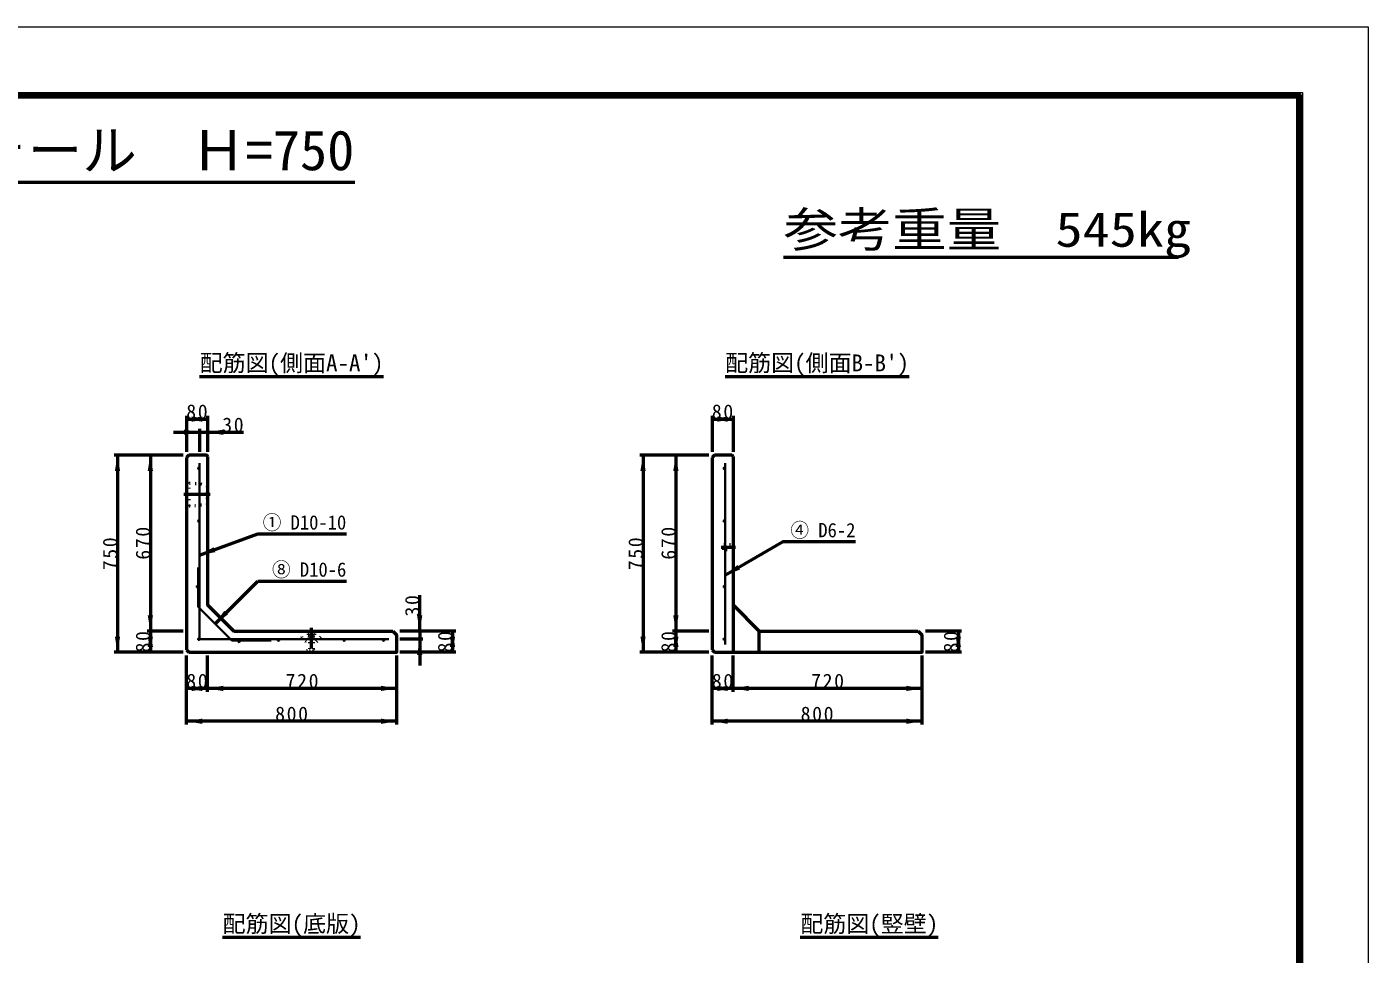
# Model space of a CAD drawing. Units: millimetres, scale not verified, with parts at other scales. Extents: x -2102 to 2102, y -1485 to 1485.
# Drawn here: x 61 to 2102, y 73 to 1485 of the extents above; entities that cross this region are included whole.
import ezdxf
from ezdxf.enums import TextEntityAlignment as Align

# ---------------------------------------------------------------- set-up
doc = ezdxf.new("R2010")
doc.units = ezdxf.units.MM
doc.header["$LTSCALE"] = 5
doc.linetypes.add('DOTTED', pattern=[1.75, 0.25, -1.5])
doc.linetypes.add('LONG_DASHED_DOTTED', pattern=[15.25, 12, -1.5, 0.25, -1.5])
doc.layers.add('0-0_V-nasSTD', color=7, linetype='Continuous', lineweight=50)
doc.layers.add('0-1_0', color=7, linetype='Continuous', lineweight=100)
doc.styles.add('ＭＳ ゴシック', font='')
doc.styles.get('ＭＳ ゴシック').set_extended_font_data('MS Gothic')

msp = doc.modelspace()

# ---------------------------------------------------------------- linework, layer by layer
at = {"layer": '0-0_V-nasSTD'}
for p, q in [((-559.872, 1248.465), (559.872, 1248.465)), ((323.619, 952.78), (603.619, 952.78)), ((1123.619, 952.78), (1403.619, 952.78)), ((303.619, 892.78), (303.619, 837.78)), ((303.619, 887.78), (335.619, 887.78)), ((335.619, 892.78), (335.619, 837.78)), ((1103.619, 892.78), (1103.619, 837.78)), ((1103.619, 887.78), (1135.619, 887.78)), ((1135.619, 892.78), (1135.619, 837.78)), ((283.619, 867.78), (323.619, 867.78)), ((323.619, 872.78), (323.619, 837.78)), ((323.619, 867.78), (335.619, 867.78)), ((335.619, 867.78), (390.619, 867.78)), ((298.619, 832.78), (193.619, 832.78)), ((198.619, 832.78), (198.619, 532.78)), ((307.219, 832.78), (303.619, 829.18)), ((303.619, 829.18), (303.619, 536.38)), ((333.619, 832.78), (307.219, 832.78)), ((1098.619, 832.78), (993.619, 832.78)), ((998.619, 832.78), (998.619, 532.78)), ((1107.219, 832.78), (1103.619, 829.18)), ((1103.619, 829.18), (1103.619, 536.38)), ((1133.619, 832.78), (1107.219, 832.78)), ((1135.619, 830.78), (1135.619, 532.78)), ((323.619, 680.78), (412.11, 712.989)), ((412.11, 712.989), (547.11, 712.989)), ((347.133, 576.295), (412.11, 641.271)), ((412.11, 641.271), (547.11, 641.271)), ((658.619, 564.78), (658.619, 619.78)), ((1135.619, 604.78), (1175.619, 564.78)), ((298.619, 564.78), (243.619, 564.78)), ((248.619, 564.78), (248.619, 532.78)), ((375.619, 564.78), (617.619, 564.78)), ((617.619, 564.78), (623.619, 558.78)), ((713.619, 564.78), (628.619, 564.78)), ((663.619, 552.78), (628.619, 552.78)), ((658.619, 564.78), (658.619, 552.78)), ((658.619, 552.78), (658.619, 512.78)), ((708.619, 564.78), (708.619, 532.78)), ((1098.619, 564.78), (1043.619, 564.78)), ((1048.619, 564.78), (1048.619, 532.78)), ((1175.619, 564.78), (1417.619, 564.78)), ((1175.619, 532.78), (1175.619, 564.78)), ((1417.619, 564.78), (1423.619, 558.78)), ((1483.619, 564.78), (1428.619, 564.78)), ((1478.619, 564.78), (1478.619, 532.78)), ((298.619, 532.78), (193.619, 532.78)), ((303.619, 536.38), (307.219, 532.78)), ((713.619, 532.78), (628.619, 532.78)), ((1098.619, 532.78), (993.619, 532.78)), ((1103.619, 536.38), (1107.219, 532.78)), ((1483.619, 532.78), (1428.619, 532.78)), ((303.619, 422.78), (303.619, 527.78)), ((335.619, 472.78), (335.619, 527.78)), ((623.619, 422.78), (623.619, 527.78)), ((1103.619, 422.78), (1103.619, 527.78)), ((1135.619, 472.78), (1135.619, 527.78)), ((1423.619, 422.78), (1423.619, 527.78)), ((335.619, 477.78), (303.619, 477.78)), ((1135.619, 477.78), (1103.619, 477.78)), ((623.619, 427.78), (303.619, 427.78)), ((1423.619, 427.78), (1103.619, 427.78)), ((358.619, 98.98), (568.619, 98.98)), ((1238.019, 98.98), (1448.019, 98.98))]:
    msp.add_line(p, q, dxfattribs=at)
at = {"layer": '0-0_V-nasSTD', "lineweight": 35}
for p, q in [((1123.619, 820.78), (1123.619, 544.78)), ((321.619, 661.81), (321.619, 601.81)), ((321.619, 601.81), (372.648, 550.78)), ((372.648, 550.78), (432.648, 550.78))]:
    msp.add_line(p, q, dxfattribs=at)
at = {"layer": '0-0_V-nasSTD', "linetype": 'DOTTED'}
for p, q in [((335.619, 787.78), (307.619, 789.78)), ((307.619, 755.78), (303.619, 752.18)), ((1121.619, 688.78), (1121.619, 696.78)), ((1121.619, 696.78), (1135.619, 696.78)), ((1135.619, 688.78), (1121.619, 688.78)), ((488.619, 560.78), (498.619, 560.78)), ((488.619, 560.78), (488.619, 557.98)), ((488.619, 557.98), (490.819, 556.78)), ((488.619, 557.98), (498.619, 557.98)), ((490.819, 556.78), (490.819, 536.78)), ((490.819, 556.78), (496.419, 556.78)), ((496.419, 556.78), (498.619, 557.98)), ((496.419, 556.78), (496.419, 536.78)), ((498.619, 560.78), (498.619, 557.98)), ((486.619, 534.78), (490.819, 536.78)), ((486.619, 534.78), (486.619, 533.58)), ((486.619, 534.78), (500.619, 534.78)), ((486.619, 533.58), (500.619, 533.58)), ((490.819, 536.78), (496.419, 536.78)), ((496.419, 536.78), (500.619, 534.78)), ((500.619, 534.78), (500.619, 533.58))]:
    msp.add_line(p, q, dxfattribs=at)
at = {"layer": '0-0_V-nasSTD', "linetype": 'LONG_DASHED_DOTTED'}
for p, q in [((339.619, 772.78), (299.619, 772.78)), ((1117.619, 692.78), (1139.619, 692.78)), ((493.619, 569.78), (493.619, 539.78))]:
    msp.add_line(p, q, dxfattribs=at)
at = {"layer": '0-0_V-nasSTD', "lineweight": 18}
for points in [[(-2102.5, -1485), (-2102.5, 1485), (2102.5, 1485), (2102.5, -1485)], [(-2002.5, -1385), (-2002.5, 1385), (2002.5, 1385), (2002.5, -1385)]]:
    msp.add_lwpolyline(points, close=True, dxfattribs=at)
at = {"layer": '0-0_V-nasSTD', "lineweight": 100}
msp.add_lwpolyline([(1997.5, -1380), (1997.5, 1380), (-1997.5, 1380)], dxfattribs=at)
at = {"layer": '0-0_V-nasSTD'}
for points in [[(248.619, 832.78), (248.619, 564.78), (248.619, 532.78)], [(335.619, 830.78), (335.619, 604.78), (375.619, 564.78)], [(1048.619, 832.78), (1048.619, 564.78), (1048.619, 532.78)], [(1123.619, 650.181), (1212.11, 701.271), (1322.11, 701.271)], [(307.219, 532.78), (623.619, 532.78), (623.619, 558.78)], [(1107.219, 532.78), (1423.619, 532.78), (1423.619, 558.78)], [(623.619, 477.78), (335.619, 477.78), (303.619, 477.78)], [(1423.619, 477.78), (1135.619, 477.78), (1103.619, 477.78)]]:
    msp.add_lwpolyline(points, dxfattribs=at)
at = {"layer": '0-0_V-nasSTD', "lineweight": 35}
msp.add_lwpolyline([(323.619, 820.78), (323.619, 552.78), (611.619, 552.78)], dxfattribs=at)
at = {"layer": '0-0_V-nasSTD', "linetype": 'DOTTED'}
for points in [[(307.619, 755.78), (307.619, 789.78), (303.619, 793.38)], [(307.619, 755.78), (335.619, 757.78), (335.619, 787.78)]]:
    msp.add_lwpolyline(points, dxfattribs=at)
at = {"layer": '0-0_V-nasSTD', "lineweight": 35}
for centre in [(322.419, 812.78), (1122.419, 812.78), (322.419, 732.78), (1122.419, 732.78), (320.419, 632.78), (1122.419, 632.78), (322.419, 552.78), (443.619, 551.58), (543.619, 551.58), (603.619, 551.58), (1122.419, 552.78), (383.619, 549.58)]:
    msp.add_circle(centre, 1.2, dxfattribs=at)
at = {"layer": '0-0_V-nasSTD'}
for centre in [(333.619, 830.78), (1133.619, 830.78)]:
    msp.add_arc(centre, 2, 0, 90, dxfattribs=at)
at = {"layer": '0-0_V-nasSTD', "linetype": 'DOTTED'}
msp.add_arc((493.619, 564.78), 17.2, 180, 0, dxfattribs=at)
at = {"layer": '0-0_V-nasSTD'}
for points in [[(303.619, 887.78), (327.619, 887.78), (327.619, 891.78)], [(303.619, 887.78), (327.619, 883.78), (327.619, 887.78)], [(311.619, 887.78), (311.619, 891.78), (335.619, 887.78)], [(311.619, 883.78), (311.619, 887.78), (335.619, 887.78)], [(1103.619, 887.78), (1127.619, 887.78), (1127.619, 891.78)], [(1103.619, 887.78), (1127.619, 883.78), (1127.619, 887.78)], [(1111.619, 887.78), (1111.619, 891.78), (1135.619, 887.78)], [(1111.619, 883.78), (1111.619, 887.78), (1135.619, 887.78)], [(299.619, 867.78), (299.619, 871.78), (323.619, 867.78)], [(299.619, 863.78), (299.619, 867.78), (323.619, 867.78)], [(335.619, 867.78), (359.619, 867.78), (359.619, 871.78)], [(335.619, 867.78), (359.619, 863.78), (359.619, 867.78)], [(194.619, 808.78), (198.619, 808.78), (198.619, 832.78)], [(198.619, 808.78), (198.619, 832.78), (202.619, 808.78)], [(244.619, 808.78), (248.619, 808.78), (248.619, 832.78)], [(248.619, 808.78), (248.619, 832.78), (252.619, 808.78)], [(994.619, 808.78), (998.619, 808.78), (998.619, 832.78)], [(998.619, 808.78), (998.619, 832.78), (1002.619, 808.78)], [(1044.619, 808.78), (1048.619, 808.78), (1048.619, 832.78)], [(1048.619, 808.78), (1048.619, 832.78), (1052.619, 808.78)], [(323.619, 680.78), (344.803, 692.748), (346.171, 688.989)], [(323.619, 680.78), (346.171, 688.989), (347.539, 685.23)], [(1123.619, 650.181), (1142.403, 665.645), (1144.403, 662.181)], [(1123.619, 650.181), (1144.403, 662.181), (1146.403, 658.717)], [(347.133, 576.295), (361.275, 596.094), (364.104, 593.266)], [(347.133, 576.295), (364.104, 593.266), (366.932, 590.437)], [(244.619, 588.78), (248.619, 564.78), (248.619, 588.78)], [(248.619, 564.78), (248.619, 588.78), (252.619, 588.78)], [(654.619, 588.78), (658.619, 564.78), (658.619, 588.78)], [(658.619, 564.78), (658.619, 588.78), (662.619, 588.78)], [(1044.619, 588.78), (1048.619, 564.78), (1048.619, 588.78)], [(1048.619, 564.78), (1048.619, 588.78), (1052.619, 588.78)], [(194.619, 556.78), (198.619, 532.78), (198.619, 556.78)], [(198.619, 532.78), (198.619, 556.78), (202.619, 556.78)], [(244.619, 540.78), (248.619, 540.78), (248.619, 564.78)], [(244.619, 556.78), (248.619, 532.78), (248.619, 556.78)], [(248.619, 540.78), (248.619, 564.78), (252.619, 540.78)], [(248.619, 532.78), (248.619, 556.78), (252.619, 556.78)], [(654.619, 528.78), (658.619, 528.78), (658.619, 552.78)], [(658.619, 528.78), (658.619, 552.78), (662.619, 528.78)], [(704.619, 540.78), (708.619, 540.78), (708.619, 564.78)], [(704.619, 556.78), (708.619, 532.78), (708.619, 556.78)], [(708.619, 540.78), (708.619, 564.78), (712.619, 540.78)], [(708.619, 532.78), (708.619, 556.78), (712.619, 556.78)], [(994.619, 556.78), (998.619, 532.78), (998.619, 556.78)], [(998.619, 532.78), (998.619, 556.78), (1002.619, 556.78)], [(1044.619, 540.78), (1048.619, 540.78), (1048.619, 564.78)], [(1044.619, 556.78), (1048.619, 532.78), (1048.619, 556.78)], [(1048.619, 540.78), (1048.619, 564.78), (1052.619, 540.78)], [(1048.619, 532.78), (1048.619, 556.78), (1052.619, 556.78)], [(1474.619, 540.78), (1478.619, 540.78), (1478.619, 564.78)], [(1474.619, 556.78), (1478.619, 532.78), (1478.619, 556.78)], [(1478.619, 540.78), (1478.619, 564.78), (1482.619, 540.78)], [(1478.619, 532.78), (1478.619, 556.78), (1482.619, 556.78)], [(303.619, 477.78), (327.619, 477.78), (327.619, 481.78)], [(303.619, 477.78), (327.619, 473.78), (327.619, 477.78)], [(311.619, 477.78), (311.619, 481.78), (335.619, 477.78)], [(311.619, 473.78), (311.619, 477.78), (335.619, 477.78)], [(335.619, 477.78), (359.619, 477.78), (359.619, 481.78)], [(335.619, 477.78), (359.619, 473.78), (359.619, 477.78)], [(599.619, 477.78), (599.619, 481.78), (623.619, 477.78)], [(599.619, 473.78), (599.619, 477.78), (623.619, 477.78)], [(1103.619, 477.78), (1127.619, 477.78), (1127.619, 481.78)], [(1103.619, 477.78), (1127.619, 473.78), (1127.619, 477.78)], [(1111.619, 477.78), (1111.619, 481.78), (1135.619, 477.78)], [(1111.619, 473.78), (1111.619, 477.78), (1135.619, 477.78)], [(1135.619, 477.78), (1159.619, 477.78), (1159.619, 481.78)], [(1135.619, 477.78), (1159.619, 473.78), (1159.619, 477.78)], [(1399.619, 477.78), (1399.619, 481.78), (1423.619, 477.78)], [(1399.619, 473.78), (1399.619, 477.78), (1423.619, 477.78)], [(303.619, 427.78), (327.619, 427.78), (327.619, 431.78)], [(599.619, 427.78), (599.619, 431.78), (623.619, 427.78)], [(1103.619, 427.78), (1127.619, 427.78), (1127.619, 431.78)], [(1399.619, 427.78), (1399.619, 431.78), (1423.619, 427.78)], [(303.619, 427.78), (327.619, 423.78), (327.619, 427.78)], [(599.619, 423.78), (599.619, 427.78), (623.619, 427.78)], [(1103.619, 427.78), (1127.619, 423.78), (1127.619, 427.78)], [(1399.619, 423.78), (1399.619, 427.78), (1423.619, 427.78)]]:
    msp.add_solid(points, dxfattribs=at)
at = {"layer": '0-1_0', "lineweight": 50}
msp.add_line((1212.469, 1134.328), (1813.669, 1134.328), dxfattribs=at)

# ---------------------------------------------------------------- texts
at = {"layer": '0-0_V-nasSTD', "style": 'ＭＳ ゴシック'}
for s, height, p in [('1ｓｔタッチウォール  Ｈ=750', 60.81, (-559.872, 1248.465)), ("配筋図(側面A-A')", 25.66, (323.619, 952.78)), ("配筋図(側面B-B')", 25.66, (1123.619, 952.78)), ('配筋図(底版)', 25.66, (358.619, 98.98)), ('配筋図(竪壁)', 25.66, (1238.019, 98.98))]:
    msp.add_text(s, height=height, dxfattribs=at).set_placement(p, align=Align.BOTTOM_LEFT)
for s, height, width, p in [('参考重量\u3000545kg', 52.79, 1.15, (1212.469, 1134.328)), ('① D10-10', 21.85, 0.95, (419.68, 712.989)), ('④ D6-2', 21.85, 0.95, (1222.998, 701.271)), ('⑧ D10-6', 21.85, 0.95, (433.839, 641.271))]:
    msp.add_text(s, height=height, dxfattribs=dict(at, width=width)).set_placement(p, align=Align.BOTTOM_LEFT)
at = {"layer": '0-0_V-nasSTD', "char_height": 21.99, "attachment_point": 7, "style": 'ＭＳ ゴシック'}
for s, insert in [('\\T1.17;80', (303.368, 887.78)), ('\\T1.17;80', (1103.368, 887.78)), ('\\T1.17;30', (358.119, 867.78)), ('\\T1.17;80', (303.368, 477.78)), ('\\T1.17;720', (454.619, 477.78)), ('\\T1.17;80', (1103.368, 477.78)), ('\\T1.17;720', (1254.619, 477.78)), ('\\T1.17;800', (438.619, 427.78)), ('\\T1.17;800', (1238.619, 427.78))]:
    msp.add_mtext(s, dxfattribs=dict(at, insert=insert))
at = {"layer": '0-0_V-nasSTD', "char_height": 21.99, "attachment_point": 7, "rotation": 90, "style": 'ＭＳ ゴシック'}
for s, insert in [('\\T1.17;670', (248.619, 673.78)), ('\\T1.17;670', (1048.619, 673.78)), ('\\T1.17;750', (198.619, 657.78)), ('\\T1.17;750', (998.619, 657.78)), ('\\T1.17;30', (658.619, 587.28)), ('\\T1.17;80', (248.619, 532.53)), ('\\T1.17;80', (708.619, 532.53)), ('\\T1.17;80', (1048.619, 532.53)), ('\\T1.17;80', (1478.619, 532.53))]:
    msp.add_mtext(s, dxfattribs=dict(at, insert=insert))

doc.saveas('drawing.dxf')
